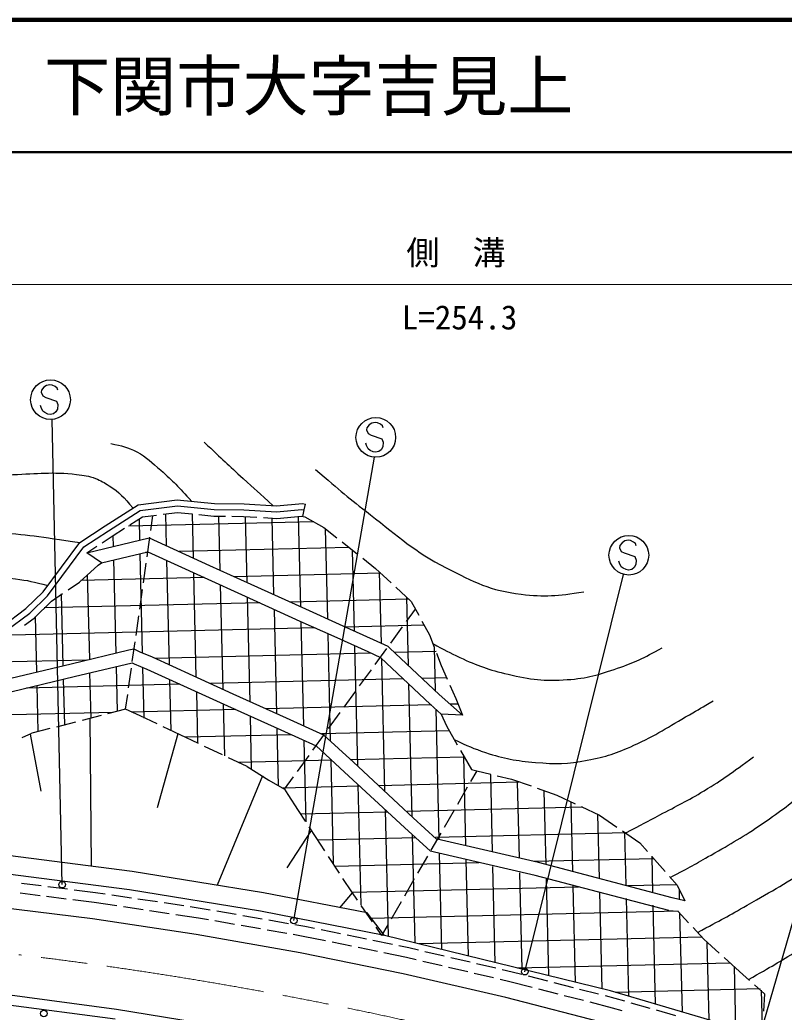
# Model space of a CAD drawing. Units: millimetres at full size, sheet at 1:1000; details may follow other scales. Extents: x 40000 to 680000, y 20000 to 380000.
# Drawn here: x 403206 to 460951, y 305006 to 380000 of the extents above; entities that cross this region are included whole.
import ezdxf
from ezdxf.enums import TextEntityAlignment as Align

# ---------------------------------------------------------------- set-up
doc = ezdxf.new("R2010")
doc.units = ezdxf.units.MM
doc.header["$LTSCALE"] = 1000
doc.linetypes.add('CHAIN', pattern=[18.5, 12, -1.5, 3.5, -1.5])
for name, color, linetype, lineweight in [('M-BGD', 7, 'Continuous', 25), ('M-BMK', 2, 'CHAIN', 13), ('M-STR-HTXT', 7, 'Continuous', 13), ('M-STR-STRC', 7, 'Continuous', 25), ('M-TTL', 2, 'Continuous', 140), ('M-TTL-LINE', 7, 'Continuous', 50)]:
    doc.layers.add(name, color=color, linetype=linetype, lineweight=lineweight)
doc.layers.add('M-TTL-TXT', color=7, linetype='Continuous')
doc.styles.add('ＭＳ ゴシック', font='')
doc.styles.get('ＭＳ ゴシック').set_extended_font_data('MS Gothic')

msp = doc.modelspace()

# ---------------------------------------------------------------- linework, layer by layer
at = {"layer": 'M-BGD'}
for p, q in [((412135, 343343), (415097, 343717)), ((415097, 343717), (417906, 343441)), ((409659, 341763), (412135, 343343)), ((409899, 341393), (412290, 342919)), ((412290, 342919), (415112, 343275)), ((414037, 342635), (415114, 342771)), ((415112, 343275), (417882, 343001)), ((415114, 342771), (416236, 342661)), ((417882, 343001), (420125, 342976)), ((417906, 343441), (420151, 343415)), ((420125, 342976), (422607, 342828)), ((420151, 343415), (422601, 343269)), ((422601, 343269), (424551, 343444)), ((422607, 342828), (424523, 343000)), ((424523, 343000), (424692, 342963)), ((424551, 343444), (424787, 343392)), ((424584, 342475), (424692, 342963)), ((424692, 342963), (424787, 343392)), ((425412, 342064), (411406, 341725)), ((411528, 341840), (412464, 342437)), ((412276, 340679), (412238, 342257)), ((412464, 342437), (413541, 342573)), ((413094, 341403), (413254, 342536)), ((414293, 340242), (414234, 342665)), ((416321, 339321), (416240, 342675)), ((416733, 342612), (417855, 342501)), ((417855, 342501), (418733, 342491)), ((418350, 338400), (418250, 342516)), ((419233, 342486), (420112, 342476)), ((420112, 342476), (421114, 342416)), ((420378, 337478), (420258, 342467)), ((421613, 342386), (422615, 342326)), ((422407, 336558), (422267, 342344)), ((422615, 342326), (424491, 342495)), ((424435, 335639), (424270, 342468)), ((424491, 342495), (424731, 342442)), ((424731, 342442), (426183, 341635)), ((407727, 340491), (409659, 341763)), ((408033, 340164), (409899, 341393)), ((410171, 340974), (411106, 341571)), ((426183, 341635), (427155, 340862)), ((426464, 334720), (426299, 341537)), ((404968, 336775), (407727, 340491)), ((408276, 339726), (412969, 340844)), ((409432, 340487), (410171, 340974)), ((410281, 340204), (410262, 340995)), ((412816, 339423), (413025, 340908)), ((412969, 340844), (417536, 338770)), ((427546, 340551), (428720, 339617)), ((405290, 336470), (408033, 340164)), ((408276, 339726), (409015, 340212)), ((409373, 338959), (408276, 339726)), ((408287, 339729), (408286, 339733)), ((409373, 338959), (412868, 339792)), ((412945, 339756), (412696, 339750)), ((412868, 339791), (417123, 337859)), ((428080, 340122), (415241, 339812)), ((428492, 333801), (428344, 339913)), ((410476, 332151), (410306, 339181)), ((412482, 332168), (412301, 339656)), ((414510, 331246), (414320, 339132)), ((429111, 339306), (430083, 338533)), ((407707, 337491), (409113, 338782)), ((409113, 338782), (409373, 338959)), ((412538, 337442), (412747, 338928)), ((417536, 338770), (420652, 337355)), ((430083, 338533), (431249, 337456)), ((430521, 332882), (430391, 338249)), ((406853, 336916), (407707, 337491)), ((417138, 337851), (407811, 337626)), ((408481, 331673), (408327, 338066)), ((416539, 330324), (416348, 338210)), ((417123, 337859), (420238, 336445)), ((430473, 338174), (419435, 337907)), ((403666, 335506), (404968, 336775)), ((412260, 335462), (412469, 336947)), ((418567, 329402), (418377, 337289)), ((420652, 337355), (424777, 335478)), ((431616, 337117), (432781, 336041)), ((403953, 335170), (405290, 336470)), ((404278, 334790), (405585, 336062)), ((405585, 336062), (406439, 336637)), ((406487, 331195), (406355, 336622)), ((420238, 336445), (424365, 334567)), ((420596, 328480), (420405, 336367)), ((432603, 336219), (423633, 336002)), ((432567, 331216), (432443, 336366)), ((432781, 336041), (433345, 335002)), ((401862, 334155), (403666, 335506)), ((421331, 335946), (405032, 335552)), ((422624, 327558), (422434, 335445)), ((424777, 335478), (427343, 334321)), ((432409, 334519), (433095, 335462)), ((402134, 333809), (403953, 335170)), ((403560, 334252), (404278, 334790)), ((404492, 330716), (404391, 334903)), ((411982, 333481), (412191, 334967)), ((424365, 334567), (426931, 333410)), ((424653, 326636), (424462, 334524)), ((433583, 334563), (434147, 333524)), ((425524, 334042), (402598, 333487)), ((427343, 334321), (429899, 333163)), ((433762, 334241), (427837, 334098)), ((431232, 332901), (432115, 334115)), ((411704, 331501), (411913, 332986)), ((426687, 325477), (426491, 333602)), ((426931, 333410), (429486, 332252)), ((429899, 333163), (431006, 332662)), ((434147, 333524), (434507, 332598)), ((407084, 331339), (411450, 332384)), ((411450, 332384), (411814, 332471)), ((411814, 332471), (412272, 332242)), ((412272, 332242), (413210, 331849)), ((428739, 323595), (428519, 332681)), ((429486, 332252), (430449, 331817)), ((430056, 331284), (430938, 332497)), ((431155, 332525), (431006, 332662)), ((434893, 329021), (431155, 332525)), ((434666, 332256), (431527, 332180)), ((434619, 329315), (434541, 332562)), ((408252, 331618), (400230, 331424)), ((413210, 331849), (416273, 330439)), ((429717, 332137), (413417, 331743)), ((430476, 331792), (430449, 331817)), ((434216, 328285), (430476, 331792)), ((430791, 321712), (430549, 331724)), ((434688, 332132), (435048, 331207)), ((401554, 330013), (407084, 331339)), ((407317, 330367), (411692, 331414)), ((410583, 327735), (410501, 331128)), ((411426, 329520), (411635, 331005)), ((411692, 331414), (411854, 331333)), ((411854, 331333), (412807, 330933)), ((412601, 327232), (412509, 331037)), ((412807, 330933), (415858, 329529)), ((428880, 329667), (429762, 330880)), ((435048, 331207), (435494, 330182)), ((401787, 329040), (407317, 330367)), ((406595, 326716), (406511, 330172)), ((408589, 327225), (408506, 330650)), ((414630, 326278), (414537, 330123)), ((416273, 330439), (419305, 329067)), ((432195, 330190), (417608, 329838)), ((435481, 330270), (433637, 330225)), ((415295, 329782), (403719, 329502)), ((404601, 326207), (404517, 329693)), ((415858, 329529), (418894, 328155)), ((427703, 328049), (428585, 329262)), ((432842, 319829), (432601, 329812)), ((435694, 329723), (436140, 328699)), ((411198, 327892), (411357, 329025)), ((416660, 325324), (416566, 329209)), ((419305, 329067), (423332, 327257)), ((436639, 327443), (434893, 329021)), ((436140, 328699), (436639, 327443)), ((411198, 327892), (409840, 327545)), ((412307, 327404), (411198, 327892)), ((419520, 327878), (411633, 327687)), ((418689, 324370), (418594, 328295)), ((418894, 328155), (422919, 326346)), ((434295, 328235), (421799, 327933)), ((435048, 327534), (434216, 328285)), ((434892, 318047), (434654, 327901)), ((436295, 328283), (435747, 328270)), ((410267, 327654), (358472, 326402)), ((409356, 327421), (407903, 327050)), ((408491, 327200), (408588, 316033)), ((413586, 326789), (412307, 327404)), ((420719, 323366), (420622, 327381)), ((423332, 327257), (426149, 325971)), ((426527, 326432), (427409, 327645)), ((436639, 327443), (435048, 327534)), ((435048, 327534), (435442, 326639)), ((405480, 326432), (404123, 326085)), ((407418, 326926), (405965, 326555)), ((415315, 325957), (414037, 326572)), ((422756, 322117), (422651, 326467)), ((422919, 326346), (425589, 325128)), ((435657, 326262), (425990, 326028)), ((435442, 326639), (436257, 325208)), ((403375, 325771), (404123, 326085)), ((403983, 326026), (404788, 321695)), ((415134, 326041), (413577, 320452)), ((416716, 325298), (415315, 325957)), ((423735, 325973), (415691, 325779)), ((424828, 319389), (424679, 325542)), ((425350, 324814), (426233, 326027)), ((426149, 325971), (428408, 323887)), ((418526, 324447), (417169, 325085)), ((425589, 325128), (427729, 323152)), ((436505, 324774), (437321, 323343)), ((420379, 323575), (418978, 324234)), ((426768, 324040), (419750, 323871)), ((424174, 323197), (425056, 324410)), ((426910, 316255), (426721, 324084)), ((436785, 324283), (428215, 324075)), ((436909, 317578), (436746, 324352)), ((420379, 323575), (422027, 322548)), ((428408, 323887), (432931, 319701)), ((437732, 323245), (437262, 322432)), ((437321, 323343), (437732, 323245)), ((437732, 323245), (438795, 322992)), ((421529, 322870), (418105, 314594)), ((422027, 322548), (423193, 321849)), ((423193, 321849), (423880, 322793)), ((427729, 323152), (432255, 318964)), ((438927, 317110), (438785, 322967)), ((439281, 322877), (440344, 322624)), ((440344, 322624), (441831, 322099)), ((428889, 322086), (423039, 321944)), ((423193, 321849), (423453, 321448)), ((428992, 313121), (428773, 322193)), ((440911, 322376), (430345, 322121)), ((437012, 321999), (436261, 320701)), ((440944, 316641), (440805, 322413)), ((442302, 321933), (443789, 321408)), ((423453, 321448), (424239, 320237)), ((442962, 316156), (442828, 321700)), ((443789, 321408), (445169, 320756)), ((424239, 320237), (424763, 319431)), ((431056, 310728), (430825, 320302)), ((445710, 320486), (432475, 320166)), ((436011, 320268), (435260, 318969)), ((444981, 315630), (444854, 320881)), ((445621, 320542), (447001, 319890)), ((431011, 320131), (424441, 319972)), ((432931, 319701), (434696, 318091)), ((447000, 315103), (446883, 319945)), ((447001, 319890), (448322, 318989)), ((425210, 318746), (423390, 315910)), ((425036, 319012), (425561, 318206)), ((432255, 318964), (434221, 317172)), ((425561, 318206), (426225, 317194)), ((433132, 318176), (425753, 317997)), ((433074, 310232), (432877, 318411)), ((435010, 318536), (434259, 317238)), ((448993, 318559), (434605, 318211)), ((434748, 318080), (434696, 318091)), ((442388, 316306), (434748, 318080)), ((448735, 318707), (450055, 317806)), ((449019, 314577), (448922, 318607)), ((450055, 317806), (450634, 317145)), ((411692, 315631), (400468, 317087)), ((426499, 316776), (427321, 315521)), ((434009, 316805), (433258, 315506)), ((434223, 317171), (434221, 317172)), ((434528, 317105), (434223, 317171)), ((442147, 315335), (434528, 317105)), ((435093, 309736), (434917, 317003)), ((437111, 309240), (436935, 316514)), ((451126, 316604), (442048, 316385)), ((450963, 316769), (451951, 315640)), ((451038, 314050), (450972, 316786)), ((437886, 316284), (427064, 316023)), ((439129, 308745), (438953, 316026)), ((452488, 313646), (442388, 316306)), ((411490, 314245), (400855, 315625)), ((421625, 314025), (411692, 315631)), ((427595, 315103), (428259, 314091)), ((433008, 315073), (432257, 313775)), ((441147, 308249), (440971, 315537)), ((452233, 312679), (442147, 315335)), ((443166, 307753), (442989, 315049)), ((452281, 315264), (452860, 314602)), ((403338, 314758), (404826, 314571)), ((405323, 314509), (406811, 314322)), ((407307, 314260), (408911, 314059)), ((421378, 312647), (411490, 314245)), ((445419, 314460), (428376, 314048)), ((445184, 307257), (445007, 314560)), ((452791, 314638), (449123, 314550)), ((452860, 314602), (453457, 313419)), ((403240, 314015), (404729, 313828)), ((405225, 313766), (406713, 313579)), ((407209, 313517), (408809, 313316)), ((408911, 314059), (409657, 313947)), ((410152, 313874), (411635, 313652)), ((412130, 313578), (413613, 313357)), ((429448, 312509), (421625, 314025)), ((428310, 314017), (427349, 312898)), ((428259, 314091), (428687, 313472)), ((447202, 306762), (447025, 314071)), ((449222, 306199), (449043, 313583)), ((453457, 313419), (452488, 313646)), ((453057, 313524), (453040, 314216)), ((408809, 313316), (410535, 313058)), ((411030, 312984), (412513, 312763)), ((414108, 313283), (415591, 313062)), ((416086, 312988), (416832, 312877)), ((416832, 312877), (417586, 312745)), ((428971, 313061), (429824, 311827)), ((432007, 313342), (431256, 312043)), ((451242, 305606), (451061, 313094)), ((413008, 312689), (414491, 312468)), ((414986, 312394), (416713, 312136)), ((416713, 312136), (417456, 312006)), ((418079, 312659), (419556, 312401)), ((420049, 312315), (421526, 312057)), ((430764, 310799), (421378, 312647)), ((430764, 310799), (429448, 312509)), ((452951, 312636), (429688, 312074)), ((452233, 312679), (452920, 312641)), ((452920, 312641), (453734, 311760)), ((453263, 305013), (453082, 312512)), ((417949, 311920), (419426, 311663)), ((419919, 311577), (421397, 311319)), ((421889, 311233), (423367, 310975)), ((422019, 311972), (423497, 311714)), ((423989, 311628), (424743, 311496)), ((424743, 311496), (425479, 311345)), ((425969, 311244), (427438, 310942)), ((430108, 311416), (430536, 310797)), ((431006, 311610), (430536, 310797)), ((454073, 311393), (454887, 310512)), ((423859, 310889), (424603, 310759)), ((424603, 310759), (426308, 310409)), ((427928, 310842), (429397, 310540)), ((447838, 306606), (430764, 310799)), ((454738, 310673), (433381, 310157)), ((454887, 310512), (456050, 309460)), ((426798, 310308), (428267, 310006)), ((428757, 309906), (430227, 309604)), ((429887, 310439), (431357, 310137)), ((431846, 310037), (432583, 309885)), ((432583, 309885), (433325, 309712)), ((455284, 304420), (455142, 310281)), ((430716, 309503), (432422, 309153)), ((432422, 309153), (433155, 308981)), ((433812, 309598), (435273, 309256)), ((435759, 309142), (437220, 308800)), ((456421, 309125), (457585, 308073)), ((433642, 308867), (435103, 308525)), ((435590, 308411), (437050, 308069)), ((437707, 308686), (439167, 308344)), ((439654, 308230), (440396, 308056)), ((456871, 308718), (440816, 308330)), ((457304, 303826), (457193, 308422)), ((437537, 307955), (438997, 307613)), ((439484, 307499), (440218, 307327)), ((440396, 308056), (441124, 307869)), ((441609, 307745), (443062, 307372)), ((457585, 308073), (458343, 307398)), ((440218, 307327), (441906, 306894)), ((442390, 306770), (443843, 306398)), ((443546, 307248), (444999, 306876)), ((445483, 306751), (446936, 306379)), ((459142, 306767), (448190, 306502)), ((458716, 307066), (459473, 306391)), ((444327, 306274), (445780, 305901)), ((447421, 306255), (448149, 306068)), ((461641, 302553), (447838, 306606)), ((448149, 306068), (448889, 305857)), ((459308, 303927), (459242, 306673)), ((459473, 306391), (459384, 305085)), ((410399, 304470), (401977, 305592)), ((446265, 305777), (447953, 305344)), ((447953, 305344), (448682, 305136)), ((449370, 305719), (450812, 305307)), ((451293, 305170), (452735, 304758))]:
    msp.add_line(p, q, dxfattribs=at)
for points, knots in [([(410077, 347983), (410966, 347795), (411317, 347709), (412034, 347345), (412830, 346941), (413165, 346530), (413847, 345955), (414837, 345118), (415142, 344752), (416194, 343609)], [0, 0, 0, 0, 1, 1, 1, 2, 2, 2, 3, 3, 3, 3]), ([(417138, 348080), (418561, 346739), (418924, 346393), (420087, 345331), (420968, 344525), (421251, 344271), (422356, 343283)], [0, 0, 0, 0, 1, 1, 1, 2, 2, 2, 2]), ([(381451, 341340), (383513, 342271), (384114, 342539), (385873, 343170), (387697, 343824), (388718, 344240), (390621, 344604), (392820, 345025), (394097, 344950), (396327, 345143), (398808, 345357), (400195, 345559), (402684, 345637), (404563, 345695), (405631, 345866), (407497, 345641), (408063, 345573), (408391, 345539), (408924, 345339), (409350, 345179), (409566, 345031), (409952, 344789), (410771, 344277), (411010, 343930), (411763, 343105)], [0, 0, 0, 0, 1, 1, 1, 2, 2, 2, 3, 3, 3, 4, 4, 4, 5, 5, 5, 6, 6, 6, 7, 7, 7, 8, 8, 8, 8]), ([(425534, 346029), (427469, 344349), (428025, 343889), (429689, 342601), (431853, 340927), (432991, 339831), (435426, 338583), (437507, 337516), (438750, 336860), (441073, 336593), (442910, 336381), (443761, 336452), (445805, 336775)], [0, 0, 0, 0, 1, 1, 1, 2, 2, 2, 3, 3, 3, 4, 4, 4, 4]), ([(383904, 338872), (386113, 339513), (386716, 339688), (388540, 340127), (390360, 340565), (391379, 340832), (393229, 341116), (394661, 341335), (395474, 341418), (396922, 341452), (398619, 341492), (399571, 341397), (401264, 341281), (403801, 341108), (404667, 340947), (407727, 340491)], [0, 0, 0, 0, 1, 1, 1, 2, 2, 2, 3, 3, 3, 4, 4, 4, 5, 5, 5, 5]), ([(386324, 336038), (388144, 336471), (388632, 336579), (390119, 336888), (392210, 337322), (393373, 337667), (395499, 337859), (397171, 338010), (398118, 337900), (399795, 337866), (400996, 337841), (401677, 337910), (402868, 337753), (403839, 337624), (404199, 337546), (405327, 337257)], [0, 0, 0, 0, 1, 1, 1, 2, 2, 2, 3, 3, 3, 4, 4, 4, 5, 5, 5, 5]), ([(434398, 332879), (435328, 332340), (435625, 332195), (436441, 331816), (437811, 331181), (438618, 330876), (440089, 330539), (441801, 330147), (442815, 330010), (444566, 330135), (446084, 330243), (446927, 330501), (448366, 330995), (449736, 331465), (450243, 331732), (451736, 332539)], [0, 0, 0, 0, 1, 1, 1, 2, 2, 2, 3, 3, 3, 4, 4, 4, 5, 5, 5, 5]), ([(436023, 325619), (437081, 325095), (437445, 324948), (438398, 324627), (439822, 324146), (440676, 324013), (442172, 323880), (443692, 323745), (444576, 323755), (446074, 324040), (447495, 324310), (448282, 324576), (449598, 325177), (451302, 325954), (452181, 326546), (453801, 327486), (454499, 327892), (454726, 328022), (455580, 328538)], [0, 0, 0, 0, 1, 1, 1, 2, 2, 2, 3, 3, 3, 4, 4, 4, 5, 5, 5, 6, 6, 6, 6]), ([(448993, 318559), (450240, 319208), (450558, 319376), (451556, 319909), (452868, 320610), (453626, 320964), (454899, 321734), (456417, 322653), (456915, 323038), (458638, 324314)], [0, 0, 0, 0, 1, 1, 1, 2, 2, 2, 3, 3, 3, 3]), ([(452349, 315186), (453843, 315978), (454241, 316196), (455433, 316880), (456978, 317767), (457852, 318255), (459323, 319260), (460821, 320283), (461317, 320690), (463017, 322076)], [0, 0, 0, 0, 1, 1, 1, 2, 2, 2, 3, 3, 3, 3]), ([(454401, 311038), (456221, 311992), (456710, 312259), (458163, 313092), (460089, 314197), (461201, 314778), (463000, 316080), (464306, 317023), (464942, 317676), (466138, 318755), (466874, 319420), (467115, 319640), (467999, 320483)], [0, 0, 0, 0, 1, 1, 1, 2, 2, 2, 3, 3, 3, 4, 4, 4, 4]), ([(458254, 307477), (460034, 308474), (460531, 308760), (461942, 309662), (463565, 310699), (464469, 311298), (465979, 312494), (467403, 313621), (468176, 314292), (469464, 315572), (470733, 316832), (471144, 317323), (472523, 318977)], [0, 0, 0, 0, 1, 1, 1, 2, 2, 2, 3, 3, 3, 4, 4, 4, 4]), ([(459726, 303115), (461199, 303927), (461577, 304141), (462755, 304814), (464537, 305830), (465611, 306287), (467278, 307482), (468553, 308395), (469244, 308946), (470400, 310007), (471921, 311403), (472697, 312268), (474114, 313771), (475397, 315133), (475807, 315593), (477330, 317322)], [0, 0, 0, 0, 1, 1, 1, 2, 2, 2, 3, 3, 3, 4, 4, 4, 5, 5, 5, 5])]:
    msp.add_open_spline(points, degree=3, knots=knots, dxfattribs=at)
at = {"layer": 'M-BMK'}
msp.add_arc((367504, 11471), 300000, 72.54271, 83.17844, dxfattribs=at)
at = {"layer": 'M-STR-HTXT'}
msp.add_line((314377, 360000), (558594, 360000), dxfattribs=at)
at = {"layer": 'M-STR-STRC'}
for p, q in [((404835, 352024), (404811, 351853)), ((404811, 351853), (404940, 351580)), ((405028, 352232), (404835, 352024)), ((405225, 352371), (405028, 352232)), ((405474, 352421), (405225, 352371)), ((405647, 352397), (405474, 352421)), ((405864, 352288), (405647, 352397)), ((406029, 352176), (405864, 352288)), ((406080, 352009), (406029, 352176)), ((404940, 351580), (405166, 351470)), ((405166, 351470), (405964, 351187)), ((405964, 351187), (406085, 350928)), ((404815, 350691), (404756, 350856)), ((404941, 350425), (404815, 350691)), ((405096, 350314), (404941, 350425)), ((405315, 350202), (405096, 350314)), ((405934, 350363), (405747, 350219)), ((406040, 350587), (405934, 350363)), ((406085, 350928), (406040, 350587)), ((405495, 350176), (405315, 350202)), ((405747, 350219), (405495, 350176)), ((406410, 314642), (405655, 349800)), ((429803, 349521), (429607, 349382)), ((430052, 349571), (429803, 349521)), ((430226, 349547), (430052, 349571)), ((430442, 349438), (430226, 349547)), ((429414, 349174), (429390, 349004)), ((429390, 349004), (429518, 348730)), ((429607, 349382), (429414, 349174)), ((429518, 348730), (429745, 348620)), ((430607, 349326), (430442, 349438)), ((430659, 349159), (430607, 349326)), ((429393, 347841), (429335, 348006)), ((429745, 348620), (430543, 348337)), ((430543, 348337), (430664, 348078)), ((430664, 348078), (430619, 347737)), ((429520, 347575), (429393, 347841)), ((429674, 347465), (429520, 347575)), ((429894, 347352), (429674, 347465)), ((430074, 347327), (429894, 347352)), ((430325, 347370), (430074, 347327)), ((430513, 347514), (430325, 347370)), ((430619, 347737), (430513, 347514)), ((423904, 311939), (429996, 346948)), ((448723, 340477), (448531, 340269)), ((448920, 340616), (448723, 340477)), ((449169, 340666), (448920, 340616)), ((449343, 340642), (449169, 340666)), ((449559, 340533), (449343, 340642)), ((449724, 340421), (449559, 340533)), ((448531, 340269), (448507, 340098)), ((448507, 340098), (448635, 339825)), ((448635, 339825), (448862, 339714)), ((449775, 340254), (449724, 340421)), ((448510, 338936), (448452, 339101)), ((448862, 339714), (449660, 339432)), ((449660, 339432), (449780, 339173)), ((449780, 339173), (449736, 338832)), ((448636, 338670), (448510, 338936)), ((448791, 338559), (448636, 338670)), ((449010, 338447), (448791, 338559)), ((449191, 338421), (449010, 338447)), ((449442, 338464), (449191, 338421)), ((449629, 338608), (449442, 338464)), ((449736, 338832), (449629, 338608)), ((441357, 308065), (448819, 338093)), ((459082, 303133), (466039, 327168)), ((408702, 312058), (400025, 313110)), ((416534, 310878), (408702, 312058)), ((424379, 309491), (416534, 310878)), ((432156, 307905), (424379, 309491)), ((439920, 306107), (432156, 307905)), ((410509, 305212), (402064, 306337)), ((447697, 304096), (439920, 306107)), ((421324, 303437), (410509, 305212))]:
    msp.add_line(p, q, dxfattribs=at)
for centre, radius in [((405521, 351294), 1500), ((430100, 348444), 1500), ((449217, 339539), 1500), ((406410, 314642), 250), ((423904, 311939), 250), ((441357, 308065), 250), ((405011, 304908), 250)]:
    msp.add_circle(centre, radius, dxfattribs=at)
at = {"layer": 'M-TTL'}
msp.add_line((680000, 380000), (40000, 380000), dxfattribs=at)
at = {"layer": 'M-TTL-LINE'}
msp.add_line((40000, 370000), (680000, 370000), dxfattribs=at)

# ---------------------------------------------------------------- texts
at = {"layer": 'M-STR-HTXT', "style": 'ＭＳ ゴシック'}
msp.add_text('側\u3000溝', height=1833, dxfattribs=at).set_placement((436159, 362403), align=Align.MIDDLE_CENTER)
msp.add_text('L=254.3', height=1833, dxfattribs=at).set_placement((436427, 356051), align=Align.BOTTOM_CENTER)
at = {"layer": 'M-TTL-TXT', "style": 'ＭＳ ゴシック'}
msp.add_text('下関市大字吉見上', height=3666, dxfattribs=at).set_placement((405024, 375000), align=Align.MIDDLE_LEFT)

doc.saveas('drawing.dxf')
